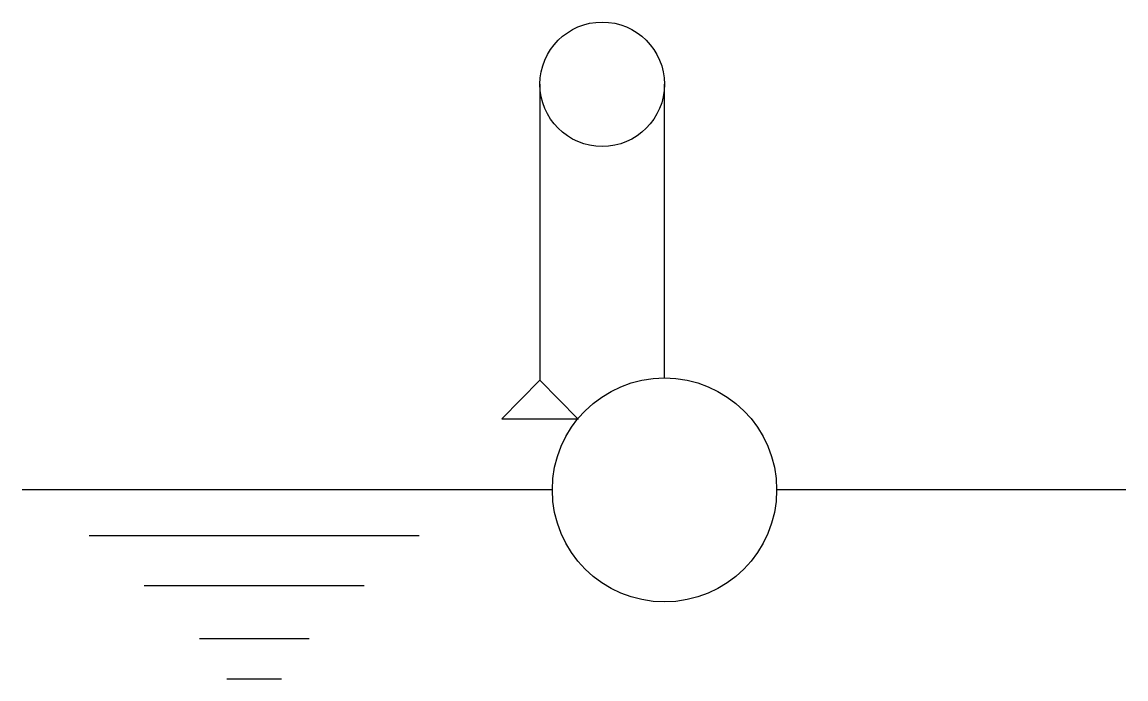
# Model space of a CAD drawing. Header units: metres. Extents: x 87460 to 89141, y -148827 to -147826.
import ezdxf

# ---------------------------------------------------------------- set-up
doc = ezdxf.new("R2010")
doc.units = ezdxf.units.M
doc.layers.add('DET1', color=1, linetype='Continuous')

msp = doc.modelspace()

# ---------------------------------------------------------------- linework, layer by layer
at = {"layer": 'DET1'}
for p, q in [((88248.56, -147921.2), (88248.56, -148371.81)), ((88438.2, -148368.44), (88438.2, -147921.2)), ((88190.74, -148430.7), (88248.56, -148371.81)), ((88306.38, -148430.7), (88248.56, -148371.81)), ((88190.74, -148430.7), (88307.13, -148430.7)), ((88267.53, -148539.12), (87460.31, -148539.12)), ((89140.55, -148539.12), (88608.87, -148539.12)), ((87562.61, -148608.69), (88064.81, -148608.69)), ((87646.38, -148684.89), (87981.05, -148684.89)), ((87730.15, -148765.74), (87897.28, -148765.74)), ((87772.03, -148827.12), (87855.39, -148827.12))]:
    msp.add_line(p, q, dxfattribs=at)
for centre, radius in [((88343.38, -147921.2), 94.82), ((88438.2, -148539.12), 170.67)]:
    msp.add_circle(centre, radius, dxfattribs=at)

doc.saveas('drawing.dxf')
